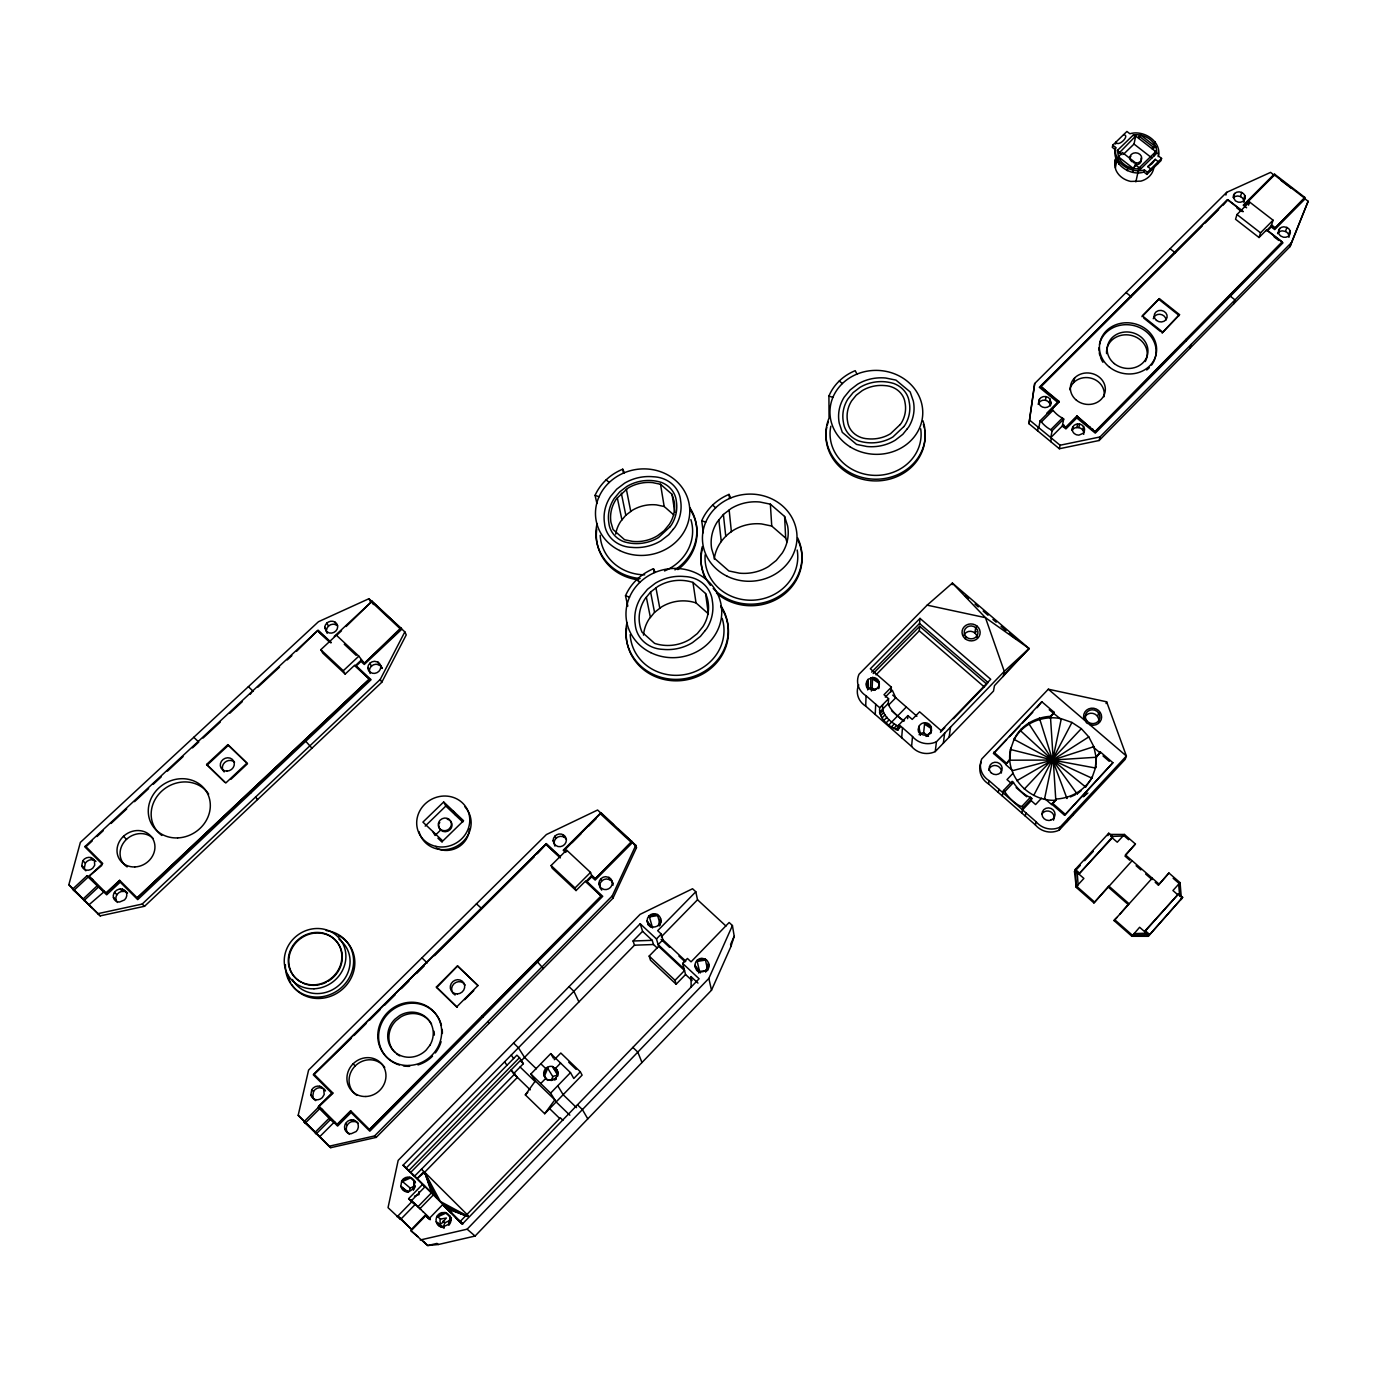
<?xml version="1.0" encoding="UTF-8"?>
<svg xmlns="http://www.w3.org/2000/svg" width="1377" height="1377" viewBox="0 0 1377 1377"><rect width="100%" height="100%" fill="white"/><g stroke="black" fill="none" stroke-linecap="round" stroke-linejoin="round"><path stroke-width="1.5" d="M867.837 688.93L868.009 680.858A6.524 6.145 2.5 0 0 867.286 688.311L867.889 687.484M865.703 706.108L866.064 695.764A18.469 17.419 2.7 0 1 859.007 674.282L927.151 605.157L952.368 583.091L1029.101 648.533L994.487 685.626L993.488 691.082L935.224 751.601A19.02 18.056 7 0 1 911.591 746.437L865.703 706.108A18.245 17.23 2.7 0 1 858.732 684.851M867.682 689.929L868.061 679.412L872.588 677.45A6.524 6.162 2.5 0 1 879.352 684.197A6.524 6.162 2.5 0 1 871.417 689.602L871.366 691.047M868.973 688.913L870.488 688.259L870.918 677.725M875.359 690.152L872.157 688.001L872.588 677.45M891.246 690.204L890.902 691.65L891.384 687.175L870.333 668.792L920.008 618.393L990.717 679.274L941.162 730.636L919.612 711.823L912.245 719.396L907.908 715.592L899.043 724.698L898.286 730.068C889.335 727.59 878.216 718.174 879.714 707.744L888.578 698.69L884.017 694.697L891.384 687.175M875.221 714.491L875.703 704.232M878.629 686.486L878.56 687.932L873.156 690.273M878.75 688.672L879.077 681.804M882.674 704.731C880.97 715.214 891.866 723.183 900.179 727.194L897.253 730.206M1153.754 166.789L1153.651 168.631A19.708 17.006 8.8 0 1 1140.896 181.127L1130.724 181.42A19.708 17.006 8.8 0 1 1115.8 169.732L1114.75 165.326L1116.127 155.481M1158.177 156.617L1158.367 153.346M904.448 720.687A13.03 3.288 44.3 0 1 893.948 712.443A13.03 3.288 44.3 0 1 888.285 703.406L888.578 698.69M1014.505 738.072L1010.529 749.484L1052.579 760.052L1095.455 768.022L1096.109 757.264L1100.309 751.928L1112.891 762.72L1064.576 815.287L1051.994 804.34L1056.176 799.021C1071.048 798.281 1085.179 790.071 1092.305 776.869L1091.875 778.16L1052.579 760.052L1014.195 739.432C1020.34 725.472 1035.521 717.142 1050.444 716.333L1054.214 712.374L1041.821 701.736L993.506 753.443L1005.916 764.201L1009.72 760.207L1010.804 748.159C1003.885 775.165 1028.757 801.81 1055.815 800.278L1056.176 799.021M1095.455 768.022L1096.54 755.956M1146.921 174.414L1147.402 172.263L1144.425 169.939C1130.792 174.053 1112.771 162.727 1115.697 147.511L1112.736 145.187L1126.92 131.452L1129.88 133.758C1143.461 129.679 1161.396 140.902 1158.591 156.083L1161.568 158.407L1161.069 160.558L1146.921 174.414L1143.943 172.073C1129.484 176.583 1110.757 163.329 1115.697 147.511M1117.487 150.368L1118.417 156.789L1133.495 168.579L1138.676 169.027L1140.948 168.7L1156.783 153.208C1157.386 141.418 1144.253 133.035 1133.34 134.98L1117.487 150.368L1121.962 154.654M901.677 737.728L902.486 727.727M907.632 718.674L907.908 715.592M931.454 730.361L931.3 727.125A6.575 6.231 6.8 0 0 923.588 722.856A6.575 6.231 6.8 0 0 918.528 729.724A6.575 6.231 6.8 0 0 925.344 735.198L927.048 734.922A6.575 6.231 6.8 0 0 931.454 730.361L931.3 731.721A6.558 6.231 6.8 0 1 930.714 733.252M871.658 672.131L919.543 623.471L920.008 618.393M876.013 674.85L919.285 630.855L919.681 626.311L986.81 684.18L953.469 718.742M911.591 746.437L912.521 736.523L899.043 724.698M918.648 732.151A6.558 6.231 6.8 0 1 919.061 727.417L919.199 726.023M919.371 733.631A6.558 6.231 6.8 0 0 920.473 734.888L920.611 733.528M919.147 734.733A6.489 6.162 6.9 0 1 923.64 732.771L924.724 722.718M926.205 735.06L926.05 736.437L931.3 731.721M930.542 733.683L931.3 727.125M952.178 584.657L952.368 583.091L985.45 617.671L1029.101 648.533L1003.575 675.023M935.224 751.601L936.446 741.755L1004.281 671.374L1029.101 648.533M943.331 743.167L944.656 733.235M949.132 737.143L950.526 727.142M1095.197 432.051L1076.9 416.009L1095.197 432.051L1281.849 242.851L1282.194 241.853L1266.685 229.804L1259.026 237.515L1235.548 219.253L1236.976 214.537L1249.524 201.971L1273.071 220.2L1271.195 225.931L1274.586 228.582L1304.432 198.426L1308.15 201.283L1290.06 246.586L1099.156 440.502L1059.361 448.747L1028.98 423.703L1034.695 383.512L1226.683 192.332L1270.575 172.383L1274.241 175.24L1244.36 205.139L1274.586 174.19L1304.794 197.393L1303.933 198.942M1028.98 423.703L1034.695 383.512M450.124 1216.373L448.816 1225.169A7.419 6.988 -53.1 0 0 450.124 1216.373L449.418 1215.753M409.21 1191.639L410.243 1188.076L414.993 1185.924M400.827 1186.372A7.384 6.937 -50.1 0 0 412.67 1189.16L413.444 1189.797L414.012 1180.416A7.384 6.937 -50.1 0 0 401.688 1180.881L400.827 1186.372L407.85 1192.172M1052.028 409.089L1058.827 402.273L1040.651 386.352L1227.854 199.648L1243.224 211.576M1038.206 404.408L1039.36 399.416A6.197 5.56 8.4 0 1 1050.049 399.089L1050.961 403.306L1049.549 405.854A6.197 5.56 8.4 0 1 1039.05 403.668L1039.36 399.416M1042.957 389.295L1043.112 388.366M1037.569 430.777L1038.206 427.231M1038.826 427.731L1040.083 420.863L1051.684 409.227L1053.009 410.312A12.531 4.802 45 0 0 1062.39 418.006L1063.715 419.09L1062.321 425.975L1050.789 437.593L1052.114 430.777L1063.715 419.09M1045.453 400.242L1046.107 396.61M1050.393 405.475L1049.36 402.721L1050.049 399.089M1047.949 413.169L1058.999 401.361L1040.651 386.352M1050.376 405.802L1051.047 402.17M1003.299 676.468L1004.281 671.374L985.45 617.671L927.151 605.157M1050.72 441.638L1051.408 438.11M1058.827 402.273L1058.999 401.361M1112.736 145.187L1112.306 147.339L1115.267 149.645L1115.387 152.417M1118.95 152.313L1118.744 153.381L1135.715 136.03L1133.34 134.98L1135.491 137.115L1134.011 144.051L1123.408 154.362M1115.663 144.051L1116.076 141.951C1117.711 147.907 1130.827 135.29 1123.58 134.671M988.497 783.892L989.134 780.69A18.452 17.54 13.2 0 1 981.715 759.002L1048.327 689.206L1106.643 701.805L1126.386 756.025L1125.198 759.312L1059.171 830.124A19.175 18.262 18.9 0 1 1035.349 824.875L988.497 783.892A18.383 17.471 13.3 0 1 981.112 762.273M1114.75 165.326L1116.007 157.322M1116.54 157.288L1116.11 159.457L1117.986 158.957M1063.681 425.045L1062.941 426.474L1063.681 425.045L1065.85 427.868L1063.492 425.923M1115.353 167.891L1117.177 158.906M1059.361 448.747L1060.066 445.236L1029.6 420.123M1073.716 382.531L1074.662 377.918M1118.675 163.966L1119.122 161.797M714.267 559.045C715.644 547.048 723.286 536.617 733.339 530.3A42.79 39.572 -4.1 0 1 761.55 523.931L771.74 526.048L785.682 538.114L786.869 541.832M1044.472 799.245L1061.288 718.725C1043.198 714.87 1023.18 722.942 1014.195 739.432M1072.838 426.87L1072.081 430.433A6.197 5.594 10 0 1 1075.626 427.696L1078.828 427.61A6.197 5.594 10 0 1 1083.716 434.34M1127.247 170.662L1127.711 168.51M998.222 792.395L998.91 789.245M1139.175 136.22L1138.71 138.371L1140.741 135.084L1155.802 146.788L1152.274 148.923L1152.756 146.771L1139.175 136.22L1140.741 135.084M1076.866 427.524L1077.623 423.944M1133.03 170.731L1132.669 172.418L1133.133 170.266M1010.012 758.899L1005.623 764.493L1012.629 770.655L1052.579 760.052L1093.837 746.661L1096.109 757.264L1052.579 760.052L1009.72 760.207M1078.828 427.61L1079.585 424.03L1076.384 424.133A6.231 5.611 10 0 0 1078.845 435.149L1083.097 433.359A6.231 5.611 10 0 0 1079.585 424.03M1135.543 165.257L1135.991 163.14L1122.41 152.52L1118.417 156.789A19.88 17.126 8.7 0 0 1133.495 168.579L1135.543 165.257L1140.948 168.7L1138.314 168.665L1138.555 167.615M1135.87 181.867L1138.211 171.161M1082.77 430.106L1083.544 426.543M1002.284 795.94L1003.472 790.501L1012.164 781.327L1013.472 782.48A13.185 3.477 43.3 0 0 1030.461 797.283L1031.786 798.436L1031.201 800.691L1022.543 809.9M1143.943 172.073L1144.425 169.939M1020.805 729.345L1020.495 730.705L1052.579 760.052L1085.627 787.007L1090.842 779.64M1089.568 427.455L1089.775 426.56M1154.58 144L1155.079 141.814M1150.26 171.144L1150.759 168.992L1161.568 158.407M1154.27 155.773L1155.303 151.263L1135.715 136.03M618.221 829.074L635.813 845.306L636.484 847.698L612.954 898.217L376.214 1137.385L330.755 1147.678L328.965 1146.266L298.189 1115.318L308.586 1070.101L546.394 834.548L597.601 810.02L613.608 824.823M1092.701 430.003L1092.908 429.125M1157.747 163.777L1158.246 161.66L1155.251 159.336L1147.764 166.669L1150.759 168.992L1147.402 172.263M1029.307 722.529L1028.98 723.906L1052.579 760.052L1077.141 793.927L1081.393 790.467M1099.156 440.502L1099.982 436.974L1291.454 242.576L1308.15 201.283M1041.821 701.736L1037.122 707.709M440.468 1219.075C439.797 1219.884 439.693 1224.91 441.656 1223.43L446.389 1218.008L440.468 1219.075L437.025 1216.235M1039.411 718.106L1052.579 760.052L1066.968 798.471L1067.347 797.214M1021.768 812.981L1023.111 807.662L1031.786 798.436M1044.627 798.505L1051.718 804.65L1055.815 800.278L1050.444 716.333M1025.228 816.01L1026.02 812.946M1142.032 316.727L1159.382 298.62L1179.538 314.644L1162.188 332.838L1179.538 314.644M1054.214 712.374L1050.083 717.71M1175.545 251.802L1175.287 252.817L1170.071 248.703M77.577 893.501L68.85 884.722L80.365 842.397L318.466 621.715L368.933 598.72L404.838 631.871L406.249 634.883L381.773 682.286L144.551 906.273L100.211 915.877L83.24 899.181M1035.349 824.875L1036.192 821.828L989.134 780.69M1174.856 351.324L1175.115 350.378M1180.123 345.988L1180.382 345.042M1225.891 195.086L1226.683 192.332M1186.062 339.293L1186.406 340.739M1227.854 199.648L1223.069 205.156M1234.618 193.503L1233.413 197.634A5.99 5.164 11.8 0 1 1243.586 199.682L1243.896 200.887A5.99 5.164 11.8 0 1 1243.861 202.367M1189.969 348.243L1191.088 344.474M1240.47 196.601L1241.71 192.453M1243.586 199.682L1244.825 195.534A6.007 5.181 11.8 0 0 1233.276 197.238L1235.41 200.87L1238.216 202.144A6.007 5.181 11.8 0 0 1245.169 196.877L1244.825 195.534M1243.896 200.887L1245.135 196.756M1248.543 205.139L1249.524 201.971M1059.171 830.124L1060.118 827.095L1126.386 756.025L1089.723 724.646M1064.576 815.287L1112.891 762.72M1230.022 294.73L1229.713 295.711L1235.014 299.876L1233.775 303.766M1097.572 716.453L1098.657 713.011M1067.175 821.553L1068.139 818.489M428.953 1218.387L425.7 1215.753L411.052 1230.814L427.713 1245.548L438.402 1244.498L475.082 1236.047L711.496 990.235L730.98 946.429L734.216 936.257L732.426 925.533L729.139 922.504L691.047 961.834L687.433 958.461L682.648 963.401L685.574 974.52L692.029 980.544L691.013 976.586L697.984 983.109M1273.742 175.74L1274.586 174.19M1077.141 793.927L1077.537 792.67M1106.092 703.561L1106.643 701.805M1259.026 237.515L1260.54 232.851L1273.071 220.2M1072.872 815.425L1073.871 812.344M1266.685 229.804L1266.358 230.82L1271.195 225.931M1085.627 787.007L1086.057 785.733M1099.879 753.253L1100.309 751.928M1274.586 228.582L1304.794 197.393M1278.39 232.541L1279.749 228.479M1288.941 237.326A6.042 5.215 13.4 0 0 1285.498 231.491L1286.875 227.429L1283.812 226.809A6.059 5.233 13.4 0 0 1280.593 235.949L1283.433 237.223A6.059 5.233 13.4 0 0 1286.875 227.429M1288.631 234.606L1290.025 230.544M1290.06 246.586L1291.454 242.576M1091.875 778.16L1095.885 766.714M1119.811 914.259L1128.951 903.673L1108.812 886.065L1093.923 902.933L1076.246 887.39L1074.49 871.675L1075.299 869.403L1108.743 833.223L1112.736 836.682L1112.272 837.887L1078.879 874.051L1112.736 836.682M1075.162 872.261L1075.557 871.142L1076.246 887.39L1077.692 885.824M1155.251 159.336L1152.222 163.553L1147.764 166.669M1107.831 835.615L1108.743 833.223M705.42 970.733L705.661 971.766L708.501 963.022M1093.923 902.933L1132.101 860.694M658.533 925.189L660.547 918.39A6.868 6.627 -24.1 0 0 647.138 920.593L648.412 924.983L650.925 927.323M551.196 1080.584L552.814 1076.676L547.22 1067.399L545.757 1068.569A7.126 6.833 -43.1 0 0 543.898 1075.368L547.65 1080.325L556.101 1078.897L555.602 1078.071M1108.296 834.428L1124.424 834.462L1135.423 843.998L1126.352 854.48M415.355 1186.509L413.444 1189.797M1178.592 893.811L1144.7 931.713L1145.234 930.645L1178.592 893.811L1182.654 897.339L1148.229 936.308L1131.894 936.274L1114.045 920.593L1152.222 878.165M420.209 1240.006L467.13 1229.196L708.845 978.41L732.426 925.533M734.216 936.257L730.619 944.347L730.98 946.429M312.699 1096.557L310.858 1094.973L311.753 1089.723A7.16 6.627 -44 0 1 323.698 1089.276L325.506 1090.894A7.126 6.61 -44 0 0 313.595 1091.324L312.699 1096.557A7.126 6.61 -44 0 0 315.746 1100.619M1133.495 168.579L1135.991 163.14M328.965 1146.266L374.578 1135.939L612.197 895.979L635.813 845.306M1131.894 936.274L1139.622 927.255L1148.762 935.276M1155.217 882.347L1158.401 885.118L1168.935 873.018L1180.072 882.657L1181.483 899.525M1168.935 873.018L1158.401 885.118M81.759 865.668A6.954 6.197 -34.8 0 0 92.758 868.181L94.703 865.221L94.393 860.367A6.954 6.197 -34.8 0 0 82.792 860.763L81.759 865.668L84.341 867.992A6.919 6.179 -34.9 0 0 85.856 870.815M95.96 861.417A6.919 6.179 -34.9 0 0 85.374 863.104L84.341 867.992M1147.557 935.723L1148.091 934.673L1132.393 935.224L1114.509 919.526M1148.229 936.308L1182.654 897.339M1093.837 746.661L1088.794 736.902L1081.324 728.657L1071.943 722.46L1033.714 795.424M97.681 913.708L142.175 904.069L380.259 679.412L404.838 631.871M1180.141 891.349L1180.072 882.657L1172.929 890.523L1178.006 894.93M643.489 635.124A39.072 36.439 -9.2 0 1 649.032 619.116L654.54 612.369L661.528 606.947A39.072 36.439 -9.2 0 1 696.022 602.902L708.346 613.798L705.575 593.521L692.975 582.419A39.916 37.11 -8.9 0 0 657.724 586.533L650.598 592.058L644.952 598.926A39.916 37.11 -8.9 0 0 641.992 632.095L654.591 643.369A39.881 37.007 -9.3 0 0 690.152 639.169L697.313 633.575L702.924 626.621A39.881 37.007 -9.3 0 0 705.575 593.521M718.828 520.007L723.39 514.482L731.118 508.492A43.72 40.294 -4 0 1 759.949 502.02L770.363 504.171L784.597 516.461L787.61 525.911A43.668 40.191 -4.4 0 1 782.325 552.934L776.249 560.456L768.486 566.549A43.668 40.191 -4.4 0 1 739.38 573.159L728.863 570.956L714.611 558.46L711.685 548.907A43.72 40.294 -4 0 1 717.262 521.917L718.828 520.007L721.29 541.609M615.691 534.173A36.387 33.392 -8.8 0 1 620.666 521.418L625.812 515.222L632.353 510.265A36.387 33.392 -8.8 0 1 656.399 504.877L664.179 506.495L673.852 514.964M617.326 497.923L627.998 488.095A37.162 33.995 -8.6 0 1 652.56 482.604L660.512 484.256L672.028 494.309L674.196 501.521A37.127 33.891 -8.9 0 1 669.308 524.344L664.075 530.713L657.38 535.825A37.127 33.891 -8.9 0 1 632.611 541.402L624.59 539.732L613.075 529.525L610.94 522.262A37.162 33.995 -8.6 0 1 616.035 499.455L617.326 497.923L621.922 519.904M580.319 1071.788L582.11 1075.127L544.724 1113.718L525.325 1094.87L535.343 1080.962L530.851 1073.991L550.748 1053.612L570.491 1072.631L573.796 1078.501L580.319 1071.788L560.8 1053.026L554.277 1059.722M544.724 1113.718L554.828 1099.827L535.343 1080.962M412.67 1189.16L414.597 1185.855L414.012 1180.416M1130.913 156.238L1130.087 157.322A5.938 5.112 8.8 0 0 1129.605 158.579M1114.045 920.593L1116.919 917.426M1081.324 728.657L1024.281 789.107M1135.423 843.998L1125.405 854.876L1158.952 884.017M1074.49 871.675L1080.291 865.41M1084.646 860.711L1093.338 851.296M1096.109 757.264L1100.154 752.961L1093.08 746.902M1041.546 798.195L1035.59 804.547L1031.201 800.691M1003.472 790.501L1004.797 791.655A13.202 3.425 43.4 0 0 1021.786 806.509L1030.461 797.283M1004.797 791.655L1013.472 782.48M1013.059 773.22L1007 779.606L1011.63 783.633M993.506 753.443L1006.604 739.724M1009.496 736.678L1019.686 726.006M1022.595 722.959L1032.767 712.27M460.09 1221.571L560.336 1117.797L562.935 1120.327M940.422 732.271L944.777 727.762M685.574 974.52L676.141 984.245L675.023 980.321L684.524 970.527L658.654 946.343L656.468 938.959L640.202 923.76L403.048 1165.252L424.977 1186.802L411.293 1200.83L408.625 1198.661L422.412 1184.564M895.67 729.724L898.596 726.712M420.708 1209.454L413.634 1202.844L415.131 1204.531L400.621 1219.42L399.158 1217.681L411.482 1229.334L425.854 1214.548L430.416 1219.161M424.977 1186.802L422.773 1184.427L451.673 1213.085L442.602 1204.72L428.832 1218.903L425.7 1215.753M569.837 1115.198L556.153 1101.927L550.593 1093.114L570.491 1072.631M884.068 720.223L886.995 717.228M965.053 638.618A9.071 8.469 8.2 0 0 979.959 634.315A9.071 8.469 8.2 0 0 968.255 624.297A9.071 8.469 8.2 0 0 965.053 638.618L966.482 637.138A6.919 6.455 8.2 0 0 977.842 633.85A6.919 6.455 8.2 0 0 968.926 626.225A6.919 6.455 8.2 0 0 966.482 637.138M977.136 626.208L975.691 627.671L974.882 632.99L976.31 631.527M886.34 722.667L889.267 719.655M525.325 1094.87L527.787 1092.357M418.04 1206.648L431.552 1192.775L424.667 1172.24L421.414 1169.28L414.563 1176.13L412.584 1174.392M888.819 724.973L906.324 706.986M540.713 1083.544L545.705 1078.432M560.611 1063.113L555.654 1068.208A7.126 6.833 -43.1 0 1 547.134 1079.482M423.273 1211.967L420.019 1208.593L433.531 1194.72L424.667 1172.24L517.408 1077.399L511.056 1069.998L513.587 1073.681L523.363 1063.681L519.473 1057.674L516.891 1055.178L406.181 1168.006L403.048 1165.252M891.298 727.004L894.224 724.009M893.639 728.622L896.565 725.61M421.414 1169.28L514.929 1073.75M885.273 697.089L891.194 691.03M890.902 691.65L892.296 690.221L895.756 697.76L888.475 705.213M400.621 1219.42L388.039 1207.663L398.177 1160.381L640.133 914.328L692.545 888.75L695.798 891.762L657.672 930.697L661.27 934.036L662.905 939.803L685.798 961.163M423.927 1171.569L417.197 1178.454L406.181 1168.006M656.468 938.959L661.27 934.036M879.473 712.408L888.285 703.406M661.321 936.808L697.519 899.766L695.798 891.762M879.748 713.785L882.691 710.773M880.66 715.627L883.586 712.632M662.905 939.803L658.154 944.674L684.094 968.909M676.141 984.245L650.46 960.165L649.169 956.068L658.654 946.343M882.123 717.83L885.05 714.818M397.127 1216.803L411.757 1201.794L415.131 1204.531M523.363 1063.681L520.816 1061.219L634.487 945.19L633.076 941.007L642.577 931.317L640.202 923.76M408.78 1170.588L519.473 1057.674M520.936 1059.929L410.776 1172.343L406.318 1168.505M873.207 673.56L919.681 626.311M1095.403 431.173L1282.194 241.853M1066.022 426.973L1076.9 416.009M601.267 895.807L369.449 1129.501L601.474 896.358L585.518 881.056L576.051 890.558L552.211 868.216L551.093 865.531L566.601 850.074L590.526 872.398L591.697 875.634L595.157 878.87L632.026 841.829L601.147 812.878L564.45 850.194M1065.85 427.868L1076.711 416.921M1305.052 198.908L1274.706 229.58L1271.298 226.93L1267.477 230.785L1282.985 242.817L1095.283 433.118L1076.78 417.971L1065.918 428.918L1062.321 425.975M1040.083 420.863L1041.391 421.947A12.548 4.716 45 0 0 1050.789 429.676L1062.39 418.006M1159.382 298.62L1142.273 315.763L1162.429 331.874M350.722 1110.826L337.193 1124.407L350.722 1110.826L369.862 1129.88M1046.795 413.203L1057.656 402.308L1039.325 387.298L1227.458 199.699L1242.794 211.61M576.051 890.558L575.018 887.958L590.526 872.398M456.768 1006.828L477.974 985.553L457.56 965.897L436.354 987.051L457.095 1007.293L436.354 987.051M464.669 999.702L473.757 990.597M1041.391 421.947L1053.009 410.312M601.474 896.358L585.724 881.624L591.697 875.634M595.157 878.87L631.854 841.227M321.874 1110.344L322.562 1109.673L318.38 1107.366L303.904 1121.807L319.584 1136.834L333.957 1122.444L337.589 1126.076L351.101 1112.53L369.811 1131.188L602.73 896.324L586.981 881.59L591.697 876.856L595.157 880.075L632.663 842.397L636.484 847.698M314.713 1132.686L329.189 1118.21L318.38 1107.366M1273.639 174.759L1243.242 205.173L1246.615 207.789M316.056 1134.028L330.514 1119.535L334.577 1123.081L335.265 1122.393L334.129 1122.703L318.259 1106.729L331.788 1093.235L313.267 1074.766L546.342 843.585L560.353 856.701M600.716 812.912L563.21 850.246L565.499 852.38M572.006 842.672L581.077 833.653M588.633 826.131L596.189 818.626M436.698 987.533L457.56 965.897M337.64 1124.768L319.103 1106.282L332.632 1092.787M1040.478 387.264L1202.173 226M1205.15 223.022L1218.593 209.614M305.229 1123.15L319.705 1108.709M319.103 1106.282L333.079 1093.2L314.111 1074.301L546.084 844.187L560.112 857.32M351.101 1038.465L314.111 1074.301M354.147 1035.452L366.316 1023.369M369.363 1020.34L380.018 1009.771M384.596 1005.244L395.251 994.676M401.344 988.634L408.952 981.078M416.56 973.522L424.168 965.983M434.547 955.69L534.31 856.718M537.323 853.723L546.084 844.187M1138.314 168.665L1155.045 152.331L1156.783 153.208L1155.303 151.263M443.669 801.982L422.911 822.121L442.809 840.986L463.567 820.726L443.669 801.982L445.821 806.061L462.775 822.052M425.183 826.114L445.821 806.061M369.466 679.033L137.201 897.838L369.466 679.033L354.664 665.194L345.179 674.093L322.786 653.111L320.824 649.686L336.384 635.21L358.846 656.158L364.303 663.335L401.292 628.601L372.083 601.215L334.25 636.449M119.661 880.351L106.132 893.036L119.661 880.351L137.803 898.406M345.179 674.093L343.286 670.737L358.846 656.158M230.82 779.399L247.499 763.753L227.842 744.647L206.602 764.459L224.795 782.239M369.845 679.756L355.059 665.917L361.049 660.306M364.303 663.335L400.931 627.843M401.877 629.151L364.268 664.471L361.015 661.442L356.282 665.883L371.084 679.704L137.717 899.629L120.195 882.141L106.666 894.826L87.044 875.686L72.568 889.181L88.885 904.878L104.532 891.367L103.86 892.003L87.044 875.686M82.689 899.37L97.165 885.824M83.945 900.627L98.421 887.081M336.986 635.004L341.53 630.769M346.075 626.535L372.083 601.215M207.135 765.13L228.358 745.336M73.807 890.437L88.283 876.942M101.846 865.427L89.195 876.065L106.752 893.604M91.312 879.507L92.638 879.455L91.949 880.092L88.558 876.684L102.724 863.448L85.357 846.115L85.994 846.717L92.259 840.899M96.958 836.545L103.223 830.727M111.055 823.463L126.701 808.936M134.533 801.672L148.63 788.591M153.329 784.219L161.161 776.955M167.426 771.137L183.072 756.61M192.47 747.883L198.736 742.083L193.778 737.28M203.073 738.055L220.354 722.013M229.787 713.269L242.352 701.599M250.201 694.318L252.852 690.686M257.964 687.106L279.531 667.088M287.242 659.927L291.872 655.641M296.485 651.355L317.639 630.563L330.824 642.887M468.283 1215.667L424.667 1172.24L417.197 1178.454L431.552 1192.775M1083.424 796.181L1086.522 793.651M1083.217 796.801L1087.864 792.997M1088.794 736.902L1052.579 760.052L1016.828 780.725M444.1 1228.198A7.281 6.868 -53.7 0 1 444.909 1222.759L451.277 1219.867M1070.359 796.956L1075.437 794.684M1060.066 445.236L1099.982 436.974M442.998 1226.907L448.093 1224.583A7.436 6.988 -53.1 0 0 445.132 1212.535L441.449 1212.689A7.436 6.988 -53.1 0 0 442.998 1226.907L443.721 1227.492A7.419 6.988 -53.1 0 1 436.922 1222.363L443.721 1227.492M698.569 972.988A6.782 6.61 -26 0 1 699.619 971.577L707.726 970.234M870.488 688.259L872.157 688.001M1110.619 836.441L1122.995 836.011M633.076 941.007L652.216 940.336L653.49 944.519L657.328 948.099M634.487 945.19L653.49 944.519M1133.839 933.64L1146.387 933.193M1152.756 146.771L1155.802 146.788M414.443 1196.148L419.056 1194.547L418.849 1191.621M122.243 889.146L118.766 889.267A6.971 6.248 -35.7 0 0 119.627 902.004L124.515 899.921A6.971 6.248 -35.7 0 0 122.243 889.146L124.687 891.401A6.954 6.231 -35.8 0 1 127.579 892.967M124.687 891.401L121.228 891.521A6.954 6.231 -35.8 0 0 117.458 902.469M353.459 1120L349.878 1120.138A7.195 6.696 -46 0 0 351.204 1133.736L356.178 1131.515A7.195 6.696 -46 0 0 353.459 1120L355.18 1121.515A7.16 6.678 -46.1 0 1 358.209 1123.184M355.18 1121.515L351.6 1121.653A7.16 6.678 -46.1 0 0 349.5 1134.39M1285.498 231.491L1282.435 230.871A6.042 5.215 13.4 0 0 1277.563 233.66M922.9 420.691A49.675 45.08 1.9 0 1 874.343 479.196A49.675 45.08 1.9 0 1 829.057 418.04L828.92 396.042L832.861 397.385M703.303 532.727L701.736 520.764L705.73 522.141M624.366 472.724L622.731 469.196A51.551 47.111 -8.8 0 0 595.071 495.359L599.012 496.736M1061.288 718.725L1071.943 722.46M871.417 689.602L867.338 686.865A6.524 6.162 2.5 0 1 868.061 679.412M655.142 572.384L653.455 568.735A52.326 48.608 -9.1 0 0 625.502 595.742L629.53 597.153M377.728 661.993L374.527 661.287A6.558 5.99 -22.8 0 0 369.604 671.787L372.444 673.267A6.558 5.99 -22.8 0 0 377.728 661.993L379.243 664.919A6.541 5.973 -22.8 0 1 382.135 668.482L380.637 665.573M379.243 664.919L376.041 664.213A6.541 5.973 -22.8 0 0 370.155 673.473M608.961 877.424L605.622 876.667A6.73 6.42 -24.2 0 0 600.923 887.89L603.918 889.456A6.73 6.42 -24.2 0 0 608.961 877.424L609.736 879.696A6.696 6.403 -24.3 0 1 613.075 885.17M609.736 879.696L606.414 878.956A6.696 6.403 -24.3 0 0 601.732 890.127M707.279 968.203L705.231 959.046L701.788 958.272A6.902 6.73 -24.8 0 0 697.106 969.959L700.463 972.627L698.793 972.007M467.801 1216.442L447.921 1209.109L462.397 1223.551L455.546 1217.629M547.22 1067.399A7.126 6.833 -43.1 0 1 552.521 1066.521L556.153 1069.068A7.126 6.816 -43.2 0 1 558.167 1073.905L553.038 1067.382L556.153 1069.068M446.94 1208.111L467.887 1216.425M446.423 1207.595L467.836 1216.373M443.859 1204.995L467.939 1216.304L440.33 1201.467L424.667 1172.24L432.912 1194.117M923.64 732.771L928.511 736.041M698.191 971.577L697.347 970.974A6.902 6.713 -24.9 0 1 696.246 969.615M411.052 1230.814L418.006 1236.649M411.482 1229.334L398.951 1216.648M438.402 1244.498L436.974 1243.414L427.713 1245.548L423.393 1241.211M1274.069 174.69L1304.294 197.909M1280.954 180.387L1291.024 188.115M1271.522 224.916L1274.93 227.566M1236.77 207.841L1241.366 211.421M1274.104 236.844L1278.751 240.441M1236.976 214.537L1260.54 232.851M1134.011 144.051L1151.861 157.959M1159.141 299.601L1179.263 315.608M320.221 1137.471L322.046 1138.917M1126.025 292.561L1131.257 296.726M303.904 1121.807L307.519 1124.699M1143.719 318.07L1160.501 331.496M306.882 1124.062L308.758 1125.56M298.189 1115.318L314.662 1131.498M436.199 1221.778L442.671 1227.027M1050.789 429.693L1052.114 430.777M442.981 1221.158L444.909 1222.759M407.575 1191.449L408.349 1192.103L401.636 1187.026A7.367 6.919 -50.2 0 0 406.525 1191.931M839.282 380.981L842.363 383.563M401.688 1180.881L410.243 1188.076M344.68 1128.83L346.419 1130.31M965.225 595.793L968.479 598.565M975.002 604.124L978.255 606.913M983.144 611.078L988.032 615.261M992.92 619.426L996.191 622.215M1001.079 626.38L1005.967 630.546M1009.221 633.334L1015.744 638.894M1048.327 689.206L1084.611 720.257M1049.222 709.757L1061.133 719.465M445.132 1212.535L451.467 1217.939M1103.011 755.956L1109.277 761.343M89.488 905.464L92.035 907.667M919.543 623.471L988.273 682.699M919.285 630.855L984.435 687.071M68.85 884.722L100.211 915.877M345.558 1123.529L347.297 1125.026M72.568 889.181L76.32 892.416M76.992 892.916L79.591 895.153M467.13 1229.196L475.082 1236.047M1128.641 839.729L1123.925 835.667L1124.424 834.462L1117.263 842.208L1112.272 837.887M1173.135 878.268L1179.487 883.776M458.851 1220.934L461.605 1223.31M1124.923 856.029L1129.708 860.195M1136.094 865.737L1140.862 869.885M1145.647 874.034L1152.033 879.576M409.778 1177.232L415.114 1181.862M712.597 505.101L715.679 507.786M993.781 752.117L1006.191 762.927M1052.355 803.101L1064.955 814.048M1016.14 787.575L1026.674 796.767M311.753 1089.723L313.595 1091.324M1021.786 806.509L1023.111 807.662M892.726 695.11L916.91 716.247M1108.365 887.184L1128.469 904.758M1075.299 869.403L1079.293 872.898M1145.234 930.645L1149.296 934.208M1074.886 870.557L1083.888 878.44L1076.642 886.289L1094.354 901.849M891.539 710.687L903.639 721.273M866.064 695.764L879.714 707.744M606.155 479.833L609.185 482.484M351.29 1119.897L352.994 1121.412M636.69 579.7L639.771 582.454M319.636 1086.229L321.461 1087.847M374.578 1135.939L376.214 1137.385M113.465 897.391L115.926 899.629M114.48 892.434L116.942 894.689M82.792 860.763L85.374 863.104M120.126 889.06L122.587 891.298M697.519 899.766L725.954 926.033M142.175 904.069L144.551 906.273M90.555 857.51L93.085 859.85M661.063 939.389L669.618 947.376M678.913 956.051L685.109 961.834M344.25 644.247L356.195 655.383M360.671 659.566L363.907 662.595M564.226 849.609L566.515 851.743M591.49 875.066L594.95 878.285M682.648 963.401L699.103 978.772L462.173 1224.239L442.602 1204.72M642.577 931.317L652.216 940.336M331.289 642.508L318.121 630.184L84.737 846.769L102.087 864.067M318.07 631.32L329.774 642.267M546.325 844.789L560.353 857.905M410.88 1199.815L420.019 1208.593M649.169 956.068L675.023 980.321M320.824 649.686L343.286 670.737M551.093 865.531L575.018 887.958M437.903 838.163L442.137 842.19M569.011 986.655L573.882 991.285L578.908 1001.922M632.852 1047.398L637.809 1052.114L641.975 1062.51M476.442 903.828L481.434 908.321M248.376 686.675L253.334 691.392M568.701 1062.218L576.154 1069.395M227.842 744.647L246.999 763.099L225.759 783.014L206.602 764.459M457.887 966.396L477.974 985.553M540.817 1063.784L545.757 1068.569M513.552 1043.043L518.423 1047.759L524.551 1057.398L536.376 1068.827M577.445 1104.802L582.402 1109.587L587.79 1118.864M251.148 792.739L250.046 791.534M421.93 957.841L427.214 962.953M483.086 1016.966L482.139 1015.899M576.533 1107.642L563.141 1094.698L557.754 1085.764M530.851 1073.991L550.593 1093.114M520.11 1067.02L535.24 1081.685M514.86 1074.921L530.231 1089.844M549.63 1108.657L559.613 1118.365M427.713 1217.388L430.158 1219.764M123.482 836.321L126.512 839.333M423.118 1211.622L429.194 1217.716M353.114 1063.801L355.232 1065.918A20.053 18.727 -43.3 0 0 356.832 1095.386M458.317 1220.022L462.706 1224.17M329.189 1118.21L330.514 1119.535M408.625 1198.661L411.757 1201.794M317.622 1134.459L330.755 1147.678M411.293 1200.83L413.857 1203.498M695.024 965.26L700.463 972.627M647.465 921.678L652.578 927.943L649.101 915.808M255.588 797.042L257.551 799.572M504.619 1061.822L506.977 1065.282M487.837 1021.562L489.042 1023.386M511.28 1055.04L513.587 1058.534M304.696 740.051L311.942 748.21M543.898 1075.368L546.48 1079.516M552.521 1066.521L558.012 1075.798A6.988 6.713 -44 0 0 552.814 1076.676M550.748 1053.612L553.399 1058.19M432.843 831.536L435.063 835.478L440.64 830.056L440.072 829.023M324.783 627.344L326.504 631.527L329.327 632.99A6.541 5.904 -22.6 0 0 337.675 626.914L337.503 625.382A6.541 5.904 -22.6 0 0 324.783 627.344L327.21 633.334M326.848 623.041L328.518 626.07M334.645 621.836L336.298 624.883M367.848 667.57L369.397 670.479M448.248 818.764L448.816 819.814A6.696 6.248 -27.3 0 0 447.232 819.246M369.879 663.215L371.429 666.124M380.259 679.412L381.773 682.286M453.601 811.346L455.701 815.373M536.669 960.922L543.33 968.565M856.959 374.096L855.22 370.671A50.639 45.785 1.9 0 0 828.92 396.042M371.824 602.558L371.446 601.783L400.655 629.186M368.933 598.72L370.465 601.835M371.876 601.439L373.391 604.537M701.736 520.764A51.62 47.541 -4.2 0 1 729.035 494.395L730.757 497.958M424.667 1172.24L436.595 1197.766M647.379 922.297L649.187 925.224L652.268 926.859A6.868 6.627 -24.1 0 0 660.805 920.111L661.08 921.041M554.948 846.098L553.106 840.538A6.696 6.334 -23.8 0 1 566.154 838.438L566.377 840.09A6.696 6.334 -23.8 0 1 557.995 846.545L555.034 844.996L553.106 840.538M555.086 835.959L556.033 838.369M414.787 1181.087L415.458 1182.791M563.09 834.669L564.019 837.078M323.698 1089.276L324.197 1094.474L322.287 1097.624A7.16 6.627 -44 0 1 310.858 1094.973M598.961 883.363L599.77 885.635M600.906 878.733L601.715 881.005M612.197 895.979L612.954 898.217M612.077 881.246L612.851 883.518M601.147 812.878L600.716 814.117L631.406 842.449M647.138 920.593L648.55 925.275M657.328 914.448L660.203 924.604M696.951 960.406L699.619 971.577M595.071 495.359L596.929 503.517M708.845 978.41L711.496 990.235M625.502 595.742L627.809 606.138M621.32 493.138L625.812 515.222M646.347 597.222L650.392 617.447M622.731 469.196L623.557 473.344M626.38 489.317L630.769 511.469M650.598 592.058L654.54 612.369M919.061 727.417L920.473 734.888M655.968 587.91L659.807 608.29M653.455 568.735L654.178 572.557M660.512 484.256L664.179 506.495M672.028 494.309L674.833 512.364M692.975 582.419L696.022 602.902M660.547 918.39L661.115 921.196A6.868 6.627 -24.2 0 1 660.891 922.934M723.39 514.482L725.748 536.169M729.156 510.024L731.394 531.797M729.035 494.395L729.466 498.457M1178.643 884.223L1179.693 896.393M1077.227 872.588L1078.088 884.722M770.363 504.171L771.74 526.048M784.597 516.461L785.682 538.114M691.013 976.586L691.168 987.12M338.966 939.234A31.396 29.037 -37 0 1 338.742 985.45A31.396 29.037 -37 0 1 292.406 979.46M338.88 935.706A34.959 32.342 -37.1 0 1 344.698 987.085A34.959 32.342 -37.1 0 1 291.735 984.572M290.65 982.765A34.959 32.342 -37.1 0 1 287.586 974.813M326.125 930.559A35.045 32.411 -37 0 1 353.252 966.034A35.045 32.411 -37 0 1 316.28 997.086A35.045 32.411 -37 0 1 285.418 964.743M301.184 982.266A27.523 25.44 -36.8 0 1 302.251 937.427A27.523 25.44 -36.8 0 1 342.288 956.395M342.288 958.082A27.523 25.44 -36.8 0 1 328.036 981.302M326.469 982.18A27.523 25.44 -36.8 0 1 321.461 984.176M319.739 984.624A27.523 25.44 -36.8 0 1 302.699 983.023M326.469 630.373A6.506 5.887 -22.6 0 1 337.589 625.778M127.132 866.925A19.485 17.488 -33.9 0 1 125.29 840.572A19.485 17.488 -33.9 0 1 153.122 838.421M224.158 771.946A7.178 6.489 -29.6 0 1 224.658 762.531A7.178 6.489 -29.6 0 1 234.572 762.204M161.815 835.443A31.757 28.59 -31.9 0 1 162.279 790.639A31.757 28.59 -31.9 0 1 208.667 794.099M554.07 842.948A6.661 6.317 -23.9 0 1 566.429 839.333M355.197 1065.953A20.053 18.727 -43.3 0 1 384.751 1067.433M455.081 995.003A7.367 6.954 -36.9 0 1 453.808 983.901A7.367 6.954 -36.9 0 1 465.116 984.968M434.048 1031.253A23.306 21.894 -40.5 0 1 434.306 1035.143M399.709 1055.901A23.306 21.894 -40.5 0 1 396.524 1053.766M395.096 1052.493A23.306 21.894 -40.5 0 1 395.991 1020.684L400.776 1016.949A23.306 21.894 -40.5 0 1 431.535 1024.04M399.433 1065.006A32.721 30.724 -40.5 0 1 389.243 1012.56A32.721 30.724 -40.5 0 1 441.449 1025.366M442.172 1029.376A32.721 30.724 -40.5 0 1 442.361 1033.473M441.105 1041.683A32.721 30.724 -40.5 0 1 435.339 1052.957M432.516 1056.193A32.721 30.724 -40.5 0 1 417.988 1064.937M409.657 1066.314A32.721 30.724 -40.5 0 1 403.427 1065.936M1140.982 158.252A5.938 5.112 8.8 0 1 1140.758 162.159L1139.915 163.243A5.938 5.112 8.8 0 1 1135.87 164.879M1133.254 162.486A5.938 5.112 8.8 0 0 1140.311 161.453L1141.154 160.369A5.938 5.112 8.8 0 0 1131.309 154.431L1130.465 155.515A5.938 5.112 8.8 0 0 1131.946 161.694M1115.026 160.885A19.708 17.006 8.8 0 1 1115.955 158.062M469.402 828.61A22.187 20.707 -27.4 0 1 458.093 847.234A22.187 20.707 -27.4 0 1 436.182 847.974M464.91 806.819A26.8 25.01 -27.3 0 1 456.699 846.235A26.8 25.01 -27.3 0 1 419.038 831.639M450.159 820.778A6.696 6.248 -27.3 0 1 451.054 828.386L449.969 829.729A6.696 6.248 -27.3 0 1 438.798 825.632M439.056 823.997A6.696 6.248 -27.3 0 1 439.762 822.448M1038.723 403.048A6.179 5.56 8.4 0 1 1049.36 402.721M1069.774 389.691A17.471 15.646 9.8 0 1 1090.171 377.969A17.471 15.646 9.8 0 1 1103.975 396.765M1153.272 318.707A6.506 5.749 11.2 0 1 1166.095 319.825M1106.574 353.596A20.431 18.159 10.6 0 1 1130.62 335.265A20.431 18.159 10.6 0 1 1145.268 361.566M1099.5 344.388A28.676 25.474 10.6 0 1 1138.194 326.951A28.676 25.474 10.6 0 1 1151.551 365.077M1149.313 367.676A28.676 25.474 10.6 0 1 1146.697 369.983M1102.943 362.271A28.676 25.474 10.6 0 1 1100.584 357.624M1100.016 356.006A28.676 25.474 10.6 0 1 1099.259 352.701M1099.07 351.032A28.676 25.474 10.6 0 1 1099.035 347.692M705.231 959.046A6.902 6.73 -24.8 0 1 700.222 971.611M660.237 924.569A6.868 6.627 -24.2 0 1 659.17 925.981M708.725 964.055A6.902 6.713 -24.9 0 1 705.661 971.766M695.523 968.014A6.902 6.713 -24.9 0 1 695.265 966.275M556.101 1078.897A7.126 6.816 -43.2 0 1 554.656 1080.067M920.697 428.798A45.544 41.31 1.9 0 1 874.447 475.375A45.544 41.31 1.9 0 1 830.813 426.268M924.656 430.14A49.606 45.011 1.9 0 1 874.275 480.9A49.606 45.011 1.9 0 1 826.768 427.352M827.198 425.441A49.606 45.011 1.9 0 1 828.369 421.672M923.365 424.374A49.606 45.011 1.9 0 1 924.311 428.195M722.168 618.359A47.025 43.789 -9.3 0 1 684.765 674.575A47.025 43.789 -9.3 0 1 630.184 634.625M720.928 605.897A51.293 47.782 -9.3 0 1 685.436 678.551A51.293 47.782 -9.3 0 1 627.017 622.456M721.118 607.446A51.207 47.713 -9.3 0 1 687.88 679.567A51.207 47.713 -9.3 0 1 626.604 628.101M690.875 519.577A46.336 42.48 -8.9 0 1 664.54 570.956M644.729 574.829A46.336 42.48 -8.9 0 1 600.183 535.309M689.722 507.476A50.553 46.336 -8.9 0 1 674.919 569.889M640.15 578.547A50.553 46.336 -8.9 0 1 597.102 523.518M689.946 509.163A50.467 46.267 -9 0 1 677.845 569.613M638.825 579.941A50.467 46.267 -9 0 1 596.74 529.164M797.18 550.008A46.388 42.859 -4.3 0 1 753.477 600.165A46.388 42.859 -4.3 0 1 705.144 554.811M797.558 537.736A50.622 46.766 -4.3 0 1 778.642 596.516A50.622 46.766 -4.3 0 1 713.217 588.513M710.463 585.345A50.622 46.766 -4.3 0 1 702.322 546.549M797.61 539.371A50.536 46.698 -4.3 0 1 780.587 596.912A50.536 46.698 -4.3 0 1 716.47 593.022M705.196 578.099A50.536 46.698 -4.3 0 1 702.545 548.166M936.446 741.755A19.244 18.245 6.9 0 1 912.521 736.523M928.442 735.611A6.558 6.231 6.8 0 1 926.893 736.299M963.59 636.26A6.868 6.42 8.2 0 1 977.154 637.465M1060.118 827.095A19.261 18.331 18.8 0 1 1036.192 821.828M1041.787 814.306A6.558 6.248 18.9 0 1 1050.513 811.707A6.558 6.248 18.9 0 1 1053.474 820.193M988.669 770.259A6.489 6.179 13.2 0 1 996.328 765.629A6.489 6.179 13.2 0 1 1001.354 773.048M1084.388 718.57A7.315 6.868 17.2 0 1 1092.925 713.389A7.315 6.868 17.2 0 1 1098.691 721.668M547.736 1068.259L544.431 1076.212A7.126 6.816 -43.2 0 1 547.736 1068.259M907.168 428.918L902.83 434.306L895.325 440.158A42.842 38.711 1.7 0 1 866.89 446.509L856.528 444.392L842.294 432.344L839.247 423.152A42.894 38.814 2.1 0 1 844.187 397.161L850.057 390.018L857.544 384.252A42.894 38.814 2.1 0 1 885.704 378.021L895.962 380.104L910.18 391.946L913.312 401.051A42.842 38.711 1.7 0 1 908.648 427.059L907.168 428.918M900.11 424.615L890.523 433.721A34.339 31.034 1.7 0 1 867.751 438.798A21.223 19.226 1.6 0 1 847.63 421.81A34.391 31.12 2.1 0 1 851.571 400.965L856.236 395.199L862.26 390.603A34.391 31.12 2.1 0 1 884.86 385.594A21.189 19.123 2.2 0 1 904.982 402.394A34.339 31.034 1.7 0 1 901.212 423.238L900.11 424.615M903.639 426.767L892.916 436.939A38.59 34.873 1.7 0 1 858.577 440.864A24.993 22.617 1.6 0 1 843.43 422.481A38.642 34.959 2.1 0 1 847.871 399.072L853.138 392.6L859.902 387.419A38.642 34.959 2.1 0 1 893.966 383.563A24.924 22.497 2.2 0 1 909.147 401.723A38.59 34.873 1.7 0 1 904.93 425.149L903.639 426.767M705.11 630.614L700.445 636.363L692.528 642.594A44.271 41.069 -9.3 0 1 662.991 649.376A29.709 27.609 -9.8 0 1 635.245 624.556A44.322 41.19 -8.9 0 1 641.217 596.912L647.5 589.304L655.4 583.177A44.322 41.19 -8.9 0 1 684.644 576.533A29.605 27.471 -8.5 0 1 712.357 600.992A44.271 41.069 -9.3 0 1 706.694 628.652L705.11 630.614M669.79 526.995L658.533 537.495A39.279 35.871 -8.9 0 1 623.488 541.54A25.44 23.271 -9.3 0 1 608.806 522.606A39.331 35.974 -8.6 0 1 614.211 498.474L619.788 491.813L626.845 486.46A39.331 35.974 -8.6 0 1 661.58 482.484A25.354 23.151 -8.3 0 1 676.331 501.176A39.279 35.871 -8.9 0 1 671.167 525.325L669.79 526.995M673.301 529.216L668.688 534.775L660.857 540.817A43.616 39.813 -8.9 0 1 631.733 547.375A29.261 26.765 -9.3 0 1 604.52 523.294A43.651 39.933 -8.6 0 1 610.527 496.512L616.758 489.128L624.573 483.189A43.651 39.933 -8.6 0 1 653.404 476.769A29.175 26.628 -8.3 0 1 680.582 500.488A43.616 39.813 -8.9 0 1 674.868 527.305L673.301 529.216M429.951 1045.195L426.216 1050.014A23.375 21.946 -40.5 0 1 393.96 1051.219A23.375 21.946 -40.5 0 1 394.838 1019.307L399.64 1015.572A23.375 21.946 -40.5 0 1 426.99 1018.171A23.375 21.946 -40.5 0 1 429.951 1045.195M450.486 827.353L449.418 828.696A6.696 6.248 -27.3 0 1 439.194 821.398L440.261 820.055A6.696 6.248 -27.3 0 1 450.486 827.353M445.855 1213.154L437.766 1216.838A7.419 6.988 -53.1 0 1 442.155 1213.292L445.855 1213.154M410.553 1177.903L402.48 1181.552A7.367 6.919 -50.2 0 1 410.553 1177.903M705.472 960.079L697.21 961.439A6.902 6.713 -24.9 0 1 702.029 959.304L705.472 960.079M1050.617 820.21L1048.947 820.485A6.575 6.265 18.8 0 1 1042.406 811.724A6.575 6.265 18.8 0 1 1053.25 809.969A6.575 6.265 18.8 0 1 1050.617 820.21M657.638 915.567L649.428 916.91A6.868 6.627 -24.2 0 1 657.638 915.567M1090.894 725.042L1086.677 722.959L1084.06 719.207A9.088 8.52 17.2 0 1 1091.186 708.208A9.088 8.52 17.2 0 1 1101.634 717.159A9.088 8.52 17.2 0 1 1090.894 725.042M879.008 683.25L872.536 678.913A6.524 6.145 2.5 0 1 879.008 683.25M931.127 728.502L924.569 724.113A6.558 6.231 6.8 0 1 931.127 728.502M991.354 772.962L990.252 771.705A6.524 6.197 13.1 0 1 994.745 762.256A6.524 6.197 13.1 0 1 1001.905 770.345A6.524 6.197 13.1 0 1 991.354 772.962M313.973 988.789A31.671 29.278 -36.8 0 0 342.305 942.557A31.671 29.278 -36.8 0 0 288.929 944.639A31.671 29.278 -36.8 0 0 313.973 988.789M314.111 984.83A27.54 25.457 -36.8 0 0 338.759 944.639A27.54 25.457 -36.8 0 0 292.354 946.429A27.54 25.457 -36.8 0 0 314.111 984.83M134.791 866.942A19.571 17.557 -33.8 0 0 152.967 839.058A19.571 17.557 -33.8 0 0 120.16 840.263A19.571 17.557 -33.8 0 0 134.791 866.942M177.599 837.922A31.895 28.71 -31.9 0 0 206.98 792.498A31.895 28.71 -31.9 0 0 153.312 794.529A31.895 28.71 -31.9 0 0 177.599 837.922M226.964 771.12A7.195 6.506 -29.5 0 0 233.574 760.896A7.195 6.506 -29.5 0 0 221.404 761.326A7.195 6.506 -29.5 0 0 226.964 771.12M365.869 1096.505A20.139 18.813 -43.2 0 0 383.632 1066.71A20.139 18.813 -43.2 0 0 349.827 1068.018A20.139 18.813 -43.2 0 0 365.869 1096.505M409.021 1065.471A32.773 30.759 -40.4 0 0 437.748 1016.966A32.773 30.759 -40.4 0 0 382.427 1019.169A32.773 30.759 -40.4 0 0 409.021 1065.471M457.371 993.919A7.384 6.971 -36.8 0 0 463.825 983.006A7.384 6.971 -36.8 0 0 451.295 983.471A7.384 6.971 -36.8 0 0 457.371 993.919M435.907 846.373A26.903 25.096 -27.2 0 0 468.989 813.962A26.903 25.096 -27.2 0 0 424.787 804.22A26.903 25.096 -27.2 0 0 435.907 846.373M1076.435 400.242A17.54 15.698 9.8 0 0 1105.043 392.204A17.54 15.698 9.8 0 0 1082.098 373.632A17.54 15.698 9.8 0 0 1076.435 400.242M1109.483 367.16A28.728 25.509 10.6 0 0 1156.164 354.061A28.728 25.509 10.6 0 0 1118.399 323.905A28.728 25.509 10.6 0 0 1109.483 367.16M1156.456 320.411A6.524 5.766 11.2 0 0 1167.059 317.485A6.524 5.766 11.2 0 0 1158.453 310.634A6.524 5.766 11.2 0 0 1156.456 320.411M1114.32 363.597A20.483 18.194 10.6 0 0 1147.626 354.285A20.483 18.194 10.6 0 0 1120.723 332.752A20.483 18.194 10.6 0 0 1114.32 363.597M849.867 446.682A46.422 41.981 1.9 0 0 922.607 416.129A46.422 41.981 1.9 0 0 856.563 374.269A46.422 41.981 1.9 0 0 849.867 446.682M650.701 652.612A47.971 44.546 -9.1 0 0 721.737 611.181A47.971 44.546 -9.1 0 0 649.152 575.362A47.971 44.546 -9.1 0 0 650.701 652.612M619.616 550.507A47.248 43.186 -8.8 0 0 689.774 510.368A47.248 43.186 -8.8 0 0 618.462 475.616A47.248 43.186 -8.8 0 0 619.616 550.507M727.28 576.309A47.317 43.582 -4.2 0 0 796.99 535.877A47.317 43.582 -4.2 0 0 724.87 500.867A47.317 43.582 -4.2 0 0 727.28 576.309M1086.556 720.378A7.35 6.885 17.2 0 0 1099.19 719.947A7.35 6.885 17.2 0 0 1092.064 709.775A7.35 6.885 17.2 0 0 1086.556 720.378"/></g></svg>
